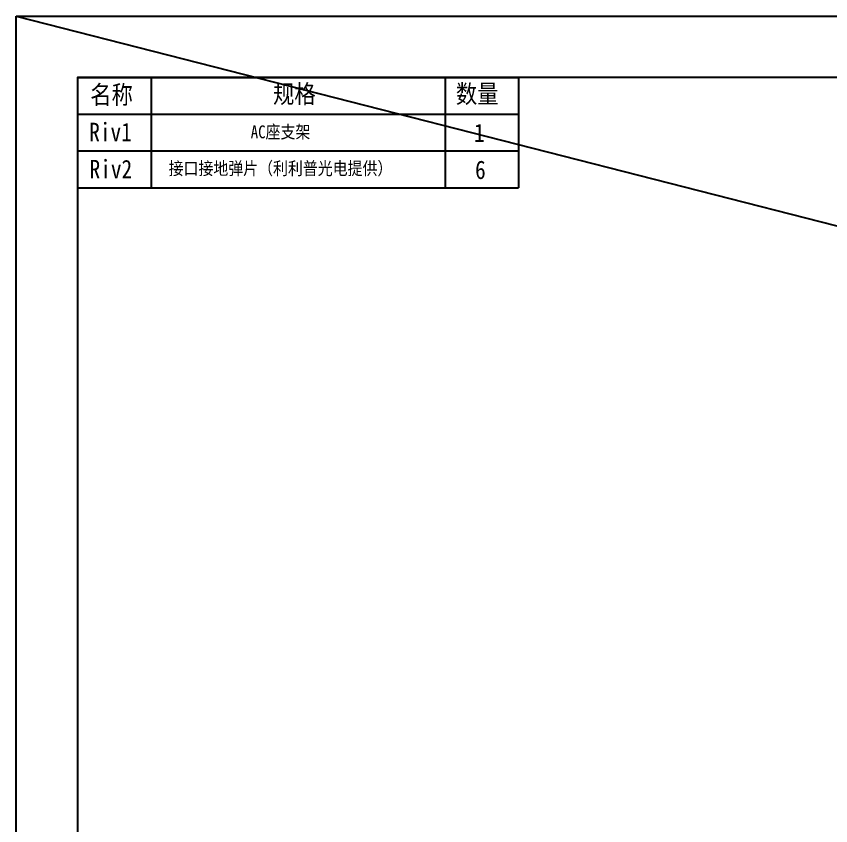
# Model space of a CAD drawing. Header units: millimetres. Extents: x 0 to 8948, y -1340 to 1100.
# Drawn here: x 0 to 332.4, y 769.6 to 1100 of the extents above; entities that cross this region are included whole.
import ezdxf

# ---------------------------------------------------------------- set-up
doc = ezdxf.new("R2010")
doc.units = ezdxf.units.MM
doc.header["$LTSCALE"] = 85.25
doc.layers.get('0').update_dxf_attribs({"linetype": 'CONTINUOUS'})
doc.styles.get("Standard").update_dxf_attribs({"font": 'txt', "width": 0.85})

msp = doc.modelspace()

# ---------------------------------------------------------------- linework, layer by layer
at = {"color": 7, "linetype": 'Continuous'}
for p, q in [((0, 0), (0, 1100)), ((0, 1100), (1550, 1100))]:
    msp.add_line(p, q, dxfattribs=at)
msp.add_line((0, 1100), (4304.922, 0))
at = {"color": 7, "true_color": 0xffffff}
for p, q in [((25, 1075), (25, 1030)), ((55, 1075), (55, 1030)), ((175, 1075), (175, 1030)), ((205, 1075), (205, 1030))]:
    msp.add_line(p, q, dxfattribs=at)
at = {"color": 7, "linetype": 'Continuous'}
msp.add_lwpolyline([(25, 25), (1525, 25), (1525, 1075), (25, 1075)], close=True, dxfattribs=at)
at = {"color": 7, "true_color": 0xffffff}
for points in [[(25, 1075), (205, 1075)], [(25, 1060), (205, 1060)], [(205, 1045), (25, 1045)], [(25, 1030), (205, 1030)]]:
    msp.add_lwpolyline(points, dxfattribs=at)

# ---------------------------------------------------------------- texts
at = {"lineweight": -3, "char_height": 7.5163, "width": 32.26492, "attachment_point": 5}
for s, insert in [('{\\fSimSun|b0|i0|c134|p54;名称}', (38.892, 1067.583)), ('{\\fSimSun|b0|i0|c134|p54;规格}', (113.5, 1067.892)), ('{\\fSimSun|b0|i0|c134|p54;数量}', (188.132, 1067.913)), ('{\\fSimSun|b0|i0|c134|p54;Riv1}', (38.461, 1052.778)), ('{\\fSimSun|b0|i0|c134|p54;1}', (189.039, 1052.425)), ('{\\fSimSun|b0|i0|c134|p54;Riv2}', (38.603, 1037.644)), ('{\\fSimSun|b0|i0|c134|p54;6}', (189.439, 1037.292))]:
    msp.add_mtext(s, dxfattribs=dict(at, insert=insert))
at = {"char_height": 5.25, "width": 100.18624, "attachment_point": 5}
for s, insert in [('{\\fSimSun|b0|i0|c134|p54;AC座支架}', (107.855, 1052.547)), ('{\\fSimSun|b0|i0|c134|p54;接口接地弹片（利利普光电提供）}', (107.846, 1037.577))]:
    msp.add_mtext(s, dxfattribs=dict(at, insert=insert))

doc.saveas('drawing.dxf')
